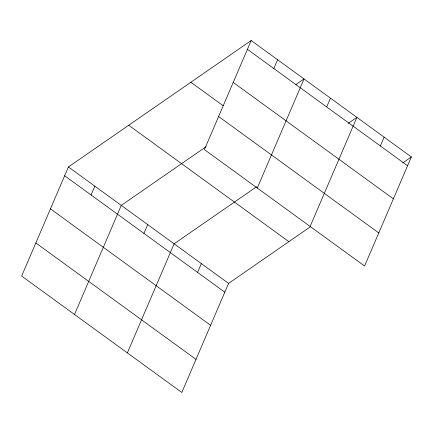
<?xml version="1.0" encoding="UTF-8"?>
<svg xmlns="http://www.w3.org/2000/svg" width="433" height="433" viewBox="0 0 433 433"><rect width="100%" height="100%" fill="white"/><g stroke="black" fill="none" stroke-linecap="round" stroke-linejoin="round"><path stroke-width="0.65" d="M251.178 40.523L204.425 149.612L364.591 266.035L411.35 156.941L251.178 40.523L68.409 166.965L21.65 276.059L181.822 392.477L228.575 283.388L310.531 226.692M91.06 194.98L94.832 186.174M74.508 314.477L121.262 205.388L205.989 146.771M143.918 233.398L147.691 224.597M127.362 352.895L174.12 243.806L256.628 186.726M273.835 68.533L277.607 59.732M197.578 272.395L201.35 263.594M257.278 188.03L304.036 78.941L295.955 84.527M326.693 106.951L330.466 98.15M310.136 226.448L356.889 117.359L348.273 123.318M380.347 145.953L384.12 137.153M402.733 162.905L411.35 156.941M247.405 49.324L407.577 165.747M233.219 82.422L393.391 198.839M190.861 82.248L223.222 105.771M218.605 116.515L378.778 232.938M128.72 125.24L288.892 241.663M68.409 166.965L228.575 283.388M64.636 175.766L224.808 292.188M50.45 208.863L210.622 325.286M35.836 242.962L196.008 359.385"/></g></svg>
